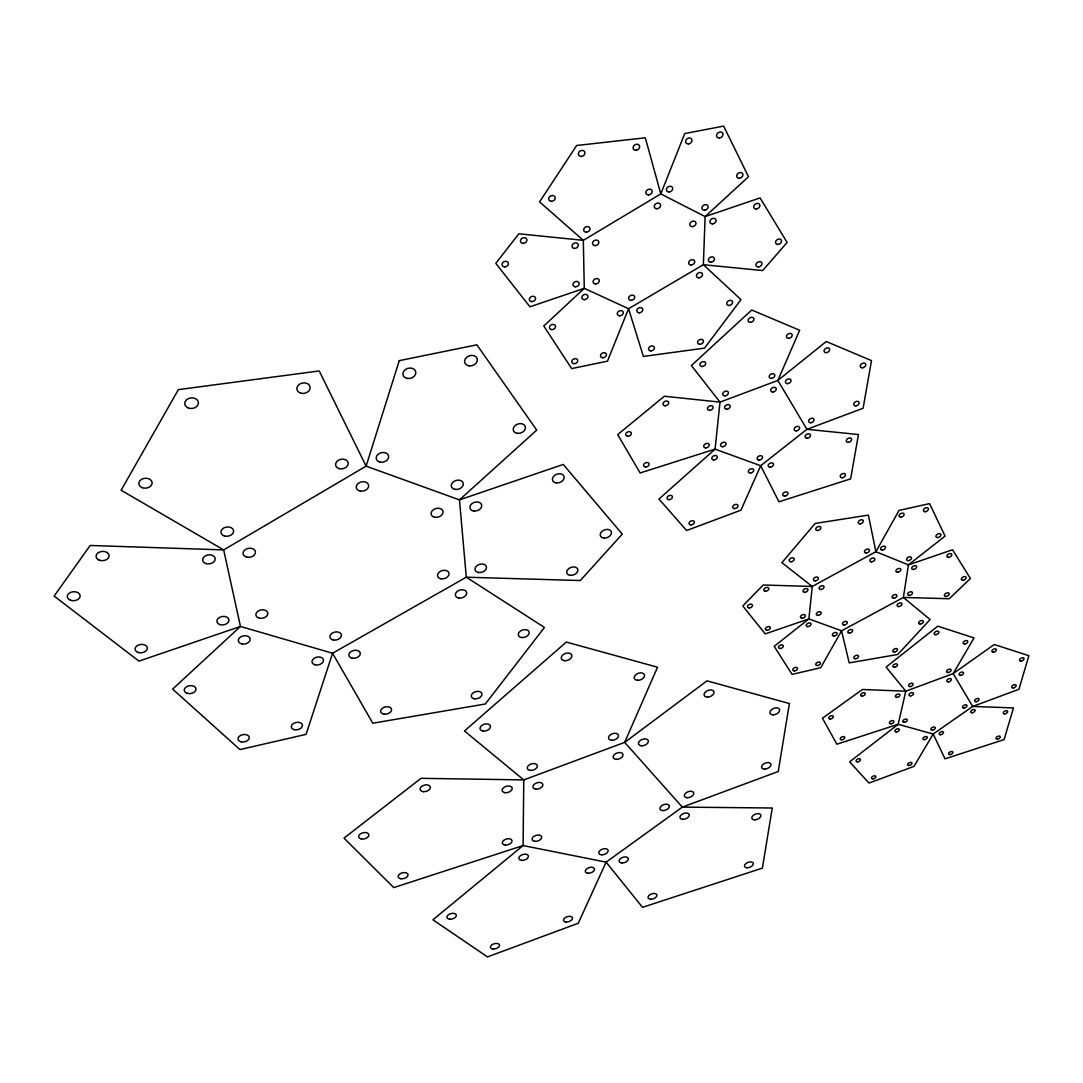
<?xml version="1.0" encoding="UTF-8"?>
<svg xmlns="http://www.w3.org/2000/svg" width="1083" height="1083" viewBox="0 0 1083 1083"><rect width="100%" height="100%" fill="white"/><g stroke="black" fill="none" stroke-linecap="round" stroke-linejoin="round"><path stroke-width="1.5" d="M523.766 779.909L523.089 845.566L432.929 919.792L487.485 956.898L578.281 923.258L606.114 862.149L682.331 807.119L778.244 771.516L789.399 703.544L707.009 680.855L624.688 742.369L523.766 779.909L421.03 778.311L344.001 838.12L393.752 887.6L523.089 845.566L606.114 862.149L642.503 907.324L762.391 868.119L772.26 807.999L682.331 807.119L624.688 742.369L657.53 667.209L566.328 642.084L464.445 730.971L523.766 779.909M705.128 216.6L703.368 264.712L740.989 299.639L704.505 348.144L643.383 356.442L628.56 308.723L584.279 288.335L529.953 306.814L495.797 263.359L518.852 233.793L583.317 240.331L660.806 193.911L684.74 133.561L723.647 126.102L748.502 176.732L705.128 216.6L660.806 193.911L645.306 137.798L576.643 145.488L539.578 201.898L583.317 240.331L584.279 288.335L543.761 325.997L571.662 368.586L607.468 361.167L628.56 308.723L703.368 264.712L762.649 270.56L787.111 242.457L760.09 197.918L705.128 216.6M812.25 586.458L808.893 618.894L774.183 646.361L792.106 674.384L820.711 667.71L841.572 630.807L903.384 597.464L949.25 598.723L970.422 578.525L952.539 549.744L908.434 564.879L875.89 551.721L812.25 586.458L763.19 585.01L742.789 605.966L765.207 633.893L808.893 618.894L841.572 630.807L849.194 662.877L897.793 654.47L930.135 619.544L903.384 597.464L908.434 564.879L945.066 536.099L929.566 503.609L899.039 510.418L875.89 551.721L868.376 515.102L815.133 523.468L781.912 562.7L812.25 586.458M720.019 402.131L715.064 449.12L658.965 499.06L686.608 530.508L740.962 510.174L760.686 465.731L806.93 429.301L863.097 408.277L871.504 360.625L826.261 341.511L777.851 380.431L720.019 402.131L664.38 396.229L617.689 434.621L640.134 472.973L715.064 449.12L760.686 465.731L778.961 501.795L850.629 478.876L858.453 434.54L806.93 429.301L777.851 380.431L799.66 330.274L751.751 310.022L691.387 365.553L720.019 402.131M905.794 691.198L898.186 724.283L849.614 761.836L868.986 783.063L914.011 766.371L933.167 734.044L972.696 706.454L1018.954 689.289L1028.85 655.702L994.262 644.493L953.175 673.599L905.794 691.198L862.406 689.505L822.444 718.232L836.888 744.197L898.186 724.283L933.167 734.044L945.039 758.845L1004.131 739.567L1013.458 707.916L972.696 706.454L953.175 673.599L974.037 637.928L937.797 626.164L886.111 667.06L905.794 691.198M399.261 360.653L366.108 466.15L223.667 549.907L90.16 545.466L54.15 596.07L138.935 661.131L240.453 626.448L332.562 653.252L372.796 723.214L485.319 704.004L544.438 627.45L466.299 577.198L459.463 499.872L536.748 430.1L476.845 344.814L399.261 360.653M332.562 653.252L306.083 734.369L239.939 749.558L172.644 689.099L240.453 626.448L223.667 549.907L121.134 490.233L178.357 389.636L319.214 370.941L366.108 466.15L459.463 499.872L563.255 464.445L622.265 534.109L580.312 580.542L466.299 577.198L332.562 653.252M406.951 378.4A6.593 5.158 -15.5 0 0 415.777 371.862A6.593 5.158 -15.5 0 0 405.313 369.601A6.593 5.158 -15.5 0 0 406.951 378.4M469.047 365.864A6.552 5.131 -18.4 0 0 477.224 358.744A6.552 5.131 -18.4 0 0 466.611 357.322A6.552 5.131 -18.4 0 0 469.047 365.864M517.376 433.362A6.281 4.711 -19.5 0 0 525.323 426.661A6.281 4.711 -19.5 0 0 515.251 425.47A6.281 4.711 -19.5 0 0 517.376 433.362M454.955 489.381A6.187 4.549 -16.7 0 0 463.294 483.411A6.187 4.549 -16.7 0 0 453.601 481.597A6.187 4.549 -16.7 0 0 454.955 489.381M380.174 462.13A6.363 4.792 -14 0 0 388.635 455.957A6.363 4.792 -14 0 0 378.468 454.007A6.363 4.792 -14 0 0 380.174 462.13M138.407 652.521A6.187 4.197 -6.7 0 0 147.356 647.972A6.187 4.197 -6.7 0 0 137.839 645.278A6.187 4.197 -6.7 0 0 138.407 652.521M70.368 600.212A6.484 4.508 -4.2 0 0 80.183 596.056A6.484 4.508 -4.2 0 0 70.571 592.387A6.484 4.508 -4.2 0 0 70.368 600.212M99.162 560.141A6.552 4.657 -4.5 0 0 109.139 555.917A6.552 4.657 -4.5 0 0 99.487 552.046A6.552 4.657 -4.5 0 0 99.162 560.141M205.932 563.58A6.336 4.535 -7.9 0 0 215.233 558.814A6.336 4.535 -7.9 0 0 205.608 555.714A6.336 4.535 -7.9 0 0 205.932 563.58M220.011 624.647A6.119 4.237 -8.8 0 0 229.014 620.085A6.119 4.237 -8.8 0 0 219.754 617.283A6.119 4.237 -8.8 0 0 220.011 624.647M522.006 637.562A5.632 3.79 -17.7 0 0 529.127 631.917A5.632 3.79 -17.7 0 0 520.111 631.281A5.632 3.79 -17.7 0 0 522.006 637.562M474.53 698.819A5.496 3.587 -16.2 0 0 481.976 693.797A5.496 3.587 -16.2 0 0 473.393 692.687A5.496 3.587 -16.2 0 0 474.53 698.819M384.154 714.184A5.577 3.642 -13.8 0 0 391.545 709.135A5.577 3.642 -13.8 0 0 382.665 708.052A5.577 3.642 -13.8 0 0 384.154 714.184M352.097 658.153A5.808 3.926 -12.9 0 0 360.301 653.293A5.808 3.926 -12.9 0 0 351.393 651.357A5.808 3.926 -12.9 0 0 352.097 658.153M458.799 598.046A5.835 4.048 -16.2 0 0 466.678 592.577A5.835 4.048 -16.2 0 0 457.54 591.142A5.835 4.048 -16.2 0 0 458.799 598.046M294.549 729.725A5.672 3.682 -11.4 0 0 302.468 725.069A5.672 3.682 -11.4 0 0 293.642 723.39A5.672 3.682 -11.4 0 0 294.549 729.725M241.374 741.896A5.726 3.696 -10.1 0 0 249.266 737.252A5.726 3.696 -10.1 0 0 240.264 735.587A5.726 3.696 -10.1 0 0 241.374 741.896M187.359 693.377A5.97 3.966 -8.4 0 0 196.064 688.991A5.97 3.966 -8.4 0 0 186.993 686.5A5.97 3.966 -8.4 0 0 187.359 693.377M241.861 643.911A6.024 4.129 -9.6 0 0 250.187 638.902A6.024 4.129 -9.6 0 0 240.697 636.872A6.024 4.129 -9.6 0 0 241.861 643.911M315.288 664.867A5.835 3.939 -11.8 0 0 323.492 659.994A5.835 3.939 -11.8 0 0 314.436 658.071A5.835 3.939 -11.8 0 0 315.288 664.867M556.337 482.95A6.078 4.413 -20.2 0 0 564.094 476.547A6.078 4.413 -20.2 0 0 554.442 475.518A6.078 4.413 -20.2 0 0 556.337 482.95M603.867 538.061A5.848 4.088 -21 0 0 611.421 532.01A5.848 4.088 -21 0 0 602.243 531.13A5.848 4.088 -21 0 0 603.867 538.061M570.403 575.344A5.767 3.98 -19.6 0 0 577.794 569.428A5.767 3.98 -19.6 0 0 568.656 568.656A5.767 3.98 -19.6 0 0 570.403 575.344M478.469 572.501A5.889 4.129 -16.9 0 0 486.457 566.923A5.889 4.129 -16.9 0 0 477.278 565.407A5.889 4.129 -16.9 0 0 478.469 572.501M474.002 511.068A6.092 4.427 -17.2 0 0 481.61 504.719A6.092 4.427 -17.2 0 0 471.768 503.744A6.092 4.427 -17.2 0 0 474.002 511.068M434.784 517.295A6.119 4.454 -15.8 0 0 443.015 511.433A6.119 4.454 -15.8 0 0 433.376 509.7A6.119 4.454 -15.8 0 0 434.784 517.295M441.092 578.823A5.916 4.156 -15.7 0 0 449.052 573.245A5.916 4.156 -15.7 0 0 439.739 571.729A5.916 4.156 -15.7 0 0 441.092 578.823M333.144 639.972A5.889 4.034 -12.3 0 0 341.443 635.031A5.889 4.034 -12.3 0 0 332.346 633.014A5.889 4.034 -12.3 0 0 333.144 639.972M259.406 618.163A6.078 4.224 -10 0 0 267.839 613.073A6.078 4.224 -10 0 0 258.296 610.947A6.078 4.224 -10 0 0 259.406 618.163M246.748 557.136A6.281 4.522 -9.2 0 0 255.453 551.788A6.281 4.522 -9.2 0 0 245.543 549.406A6.281 4.522 -9.2 0 0 246.748 557.136M360.273 491.1A6.308 4.684 -13.1 0 0 368.613 485.035A6.308 4.684 -13.1 0 0 358.5 483.18A6.308 4.684 -13.1 0 0 360.273 491.1M339.155 468.641A6.403 4.819 -12.4 0 0 348.225 463.05A6.403 4.819 -12.4 0 0 338.316 460.316A6.403 4.819 -12.4 0 0 339.155 468.641M224.222 535.909A6.39 4.643 -8.3 0 0 233.644 531.076A6.39 4.643 -8.3 0 0 223.978 527.854A6.39 4.643 -8.3 0 0 224.222 535.909M142.415 487.743A6.701 4.968 -4.9 0 0 152.134 482.68A6.701 4.968 -4.9 0 0 141.819 479.173A6.701 4.968 -4.9 0 0 142.415 487.743M188.388 408.007A6.864 5.307 -5.7 0 0 198.446 402.727A6.864 5.307 -5.7 0 0 187.968 398.815A6.864 5.307 -5.7 0 0 188.388 408.007M300.722 393.143A6.701 5.239 -10.6 0 0 310.144 387.2A6.701 5.239 -10.6 0 0 299.68 384.113A6.701 5.239 -10.6 0 0 300.722 393.143M622.102 862.975A4.806 2.762 -18.7 0 0 628.33 858.481A4.806 2.762 -18.7 0 0 620.816 858.359A4.806 2.762 -18.7 0 0 622.102 862.975M682.832 819.303A4.873 2.843 -20.1 0 0 689.235 814.687A4.873 2.843 -20.1 0 0 681.721 814.484A4.873 2.843 -20.1 0 0 682.832 819.303M754.932 819.804A4.792 2.748 -21.4 0 0 760.835 814.998A4.792 2.748 -21.4 0 0 753.308 815.337A4.792 2.748 -21.4 0 0 754.932 819.804M747.108 867.74A4.657 2.586 -20.8 0 0 753.321 863.408A4.657 2.586 -20.8 0 0 746.268 863.3A4.657 2.586 -20.8 0 0 747.108 867.74M650.829 899.215A4.657 2.599 -19 0 0 656.907 894.924A4.657 2.599 -19 0 0 649.678 894.869A4.657 2.599 -19 0 0 650.829 899.215M566.057 922.012A4.684 2.613 -17.4 0 0 572.514 917.991A4.684 2.613 -17.4 0 0 565.394 917.504A4.684 2.613 -17.4 0 0 566.057 922.012M493.158 949.033A4.698 2.599 -16 0 0 499.52 945.039A4.698 2.599 -16 0 0 492.251 944.606A4.698 2.599 -16 0 0 493.158 949.033M449.838 919.21A4.846 2.762 -15.2 0 0 456.336 915.067A4.846 2.762 -15.2 0 0 448.755 914.553A4.846 2.762 -15.2 0 0 449.838 919.21M521.668 860.362A4.941 2.897 -16.7 0 0 528.409 856.057A4.941 2.897 -16.7 0 0 520.815 855.394A4.941 2.897 -16.7 0 0 521.668 860.362M588.34 873.25A4.819 2.762 -18 0 0 594.526 868.783A4.819 2.762 -18 0 0 586.945 868.674A4.819 2.762 -18 0 0 588.34 873.25M707.565 697.114A5.239 3.276 -21.7 0 0 713.927 691.631A5.239 3.276 -21.7 0 0 705.629 691.793A5.239 3.276 -21.7 0 0 707.565 697.114M773.235 714.807A5.117 3.1 -22.8 0 0 779.57 709.5A5.117 3.1 -22.8 0 0 771.57 709.676A5.117 3.1 -22.8 0 0 773.235 714.807M764.788 769.079A4.955 2.911 -22 0 0 770.893 764.043A4.955 2.911 -22 0 0 763.149 764.3A4.955 2.911 -22 0 0 764.788 769.079M687.245 797.697A4.941 2.911 -20.3 0 0 693.743 792.986A4.941 2.911 -20.3 0 0 686.148 792.742A4.941 2.911 -20.3 0 0 687.245 797.697M641.61 745.794A5.158 3.168 -19.8 0 0 648.324 740.799A5.158 3.168 -19.8 0 0 640.297 740.434A5.158 3.168 -19.8 0 0 641.61 745.794M534.894 841.342A4.982 2.951 -17 0 0 541.717 836.969A4.982 2.951 -17 0 0 534.081 836.279A4.982 2.951 -17 0 0 534.894 841.342M535.828 789.114A5.144 3.141 -17.3 0 0 542.867 784.539A5.144 3.141 -17.3 0 0 534.988 783.699A5.144 3.141 -17.3 0 0 535.828 789.114M616.335 759.373A5.144 3.154 -19.2 0 0 622.982 754.418A5.144 3.154 -19.2 0 0 614.941 754.079A5.144 3.154 -19.2 0 0 616.335 759.373M662.904 810.585A4.928 2.897 -19.8 0 0 669.348 805.901A4.928 2.897 -19.8 0 0 661.727 805.684A4.928 2.897 -19.8 0 0 662.904 810.585M601.85 854.812A4.86 2.816 -18.3 0 0 608.105 850.263A4.86 2.816 -18.3 0 0 600.483 850.128A4.86 2.816 -18.3 0 0 601.85 854.812M483.167 731.066A5.388 3.452 -16.3 0 0 490.477 726.192A5.388 3.452 -16.3 0 0 482.097 725.177A5.388 3.452 -16.3 0 0 483.167 731.066M564.784 660.725A5.51 3.628 -18.7 0 0 571.824 655.242A5.51 3.628 -18.7 0 0 563.092 654.673A5.51 3.628 -18.7 0 0 564.784 660.725M637.535 680.286A5.361 3.439 -20.3 0 0 644.507 674.966A5.361 3.439 -20.3 0 0 636.154 674.452A5.361 3.439 -20.3 0 0 637.535 680.286M611.746 740.271A5.198 3.235 -19.2 0 0 618.474 735.208A5.198 3.235 -19.2 0 0 610.325 734.829A5.198 3.235 -19.2 0 0 611.746 740.271M530.223 770.392A5.212 3.222 -17.2 0 0 537.344 765.735A5.212 3.222 -17.2 0 0 529.343 764.842A5.212 3.222 -17.2 0 0 530.223 770.392M400.872 878.746A5.049 2.965 -14.2 0 0 408.047 874.739A5.049 2.965 -14.2 0 0 400.412 873.588A5.049 2.965 -14.2 0 0 400.872 878.746M361.478 839.027A5.225 3.168 -13.3 0 0 368.856 834.831A5.225 3.168 -13.3 0 0 360.869 833.558A5.225 3.168 -13.3 0 0 361.478 839.027M423.318 791.659A5.28 3.276 -14.7 0 0 430.371 786.975A5.28 3.276 -14.7 0 0 422.059 786.123A5.28 3.276 -14.7 0 0 423.318 791.659M505.165 792.702A5.171 3.168 -16.6 0 0 512.191 788.099A5.171 3.168 -16.6 0 0 504.204 787.26A5.171 3.168 -16.6 0 0 505.165 792.702M505.206 845.038A5.009 2.965 -16.4 0 0 512.015 840.652A5.009 2.965 -16.4 0 0 504.285 839.961A5.009 2.965 -16.4 0 0 505.206 845.038M688.504 143.917A3.425 2.775 -33.9 0 0 691.726 139.179A3.425 2.775 -33.9 0 0 686.135 139.734A3.425 2.775 -33.9 0 0 688.504 143.917M719.478 137.961A3.425 2.748 -35.1 0 0 722.727 133.223A3.425 2.748 -35.1 0 0 717.176 133.764A3.425 2.748 -35.1 0 0 719.478 137.961M739.459 178.235A3.357 2.64 -33.9 0 0 742.681 173.673A3.357 2.64 -33.9 0 0 737.266 174.228A3.357 2.64 -33.9 0 0 739.459 178.235M704.735 210.21A3.303 2.599 -31.7 0 0 707.862 205.729A3.303 2.599 -31.7 0 0 702.474 206.311A3.303 2.599 -31.7 0 0 704.735 210.21M669.294 191.975A3.344 2.68 -31.3 0 0 672.421 187.4A3.344 2.68 -31.3 0 0 666.925 187.982A3.344 2.68 -31.3 0 0 669.294 191.975M531.753 301.588A3.222 2.559 -22.3 0 0 535.462 297.757A3.222 2.559 -22.3 0 0 530.169 297.446A3.222 2.559 -22.3 0 0 531.753 301.588M504.556 266.838A3.29 2.667 -21.8 0 0 508.293 262.871A3.29 2.667 -21.8 0 0 502.864 262.519A3.29 2.667 -21.8 0 0 504.556 266.838M522.981 243.323A3.317 2.708 -23.3 0 0 526.771 239.289A3.317 2.708 -23.3 0 0 521.329 238.91A3.317 2.708 -23.3 0 0 522.981 243.323M574.383 248.427A3.29 2.653 -25.6 0 0 578.2 244.46A3.29 2.653 -25.6 0 0 572.866 244.095A3.29 2.653 -25.6 0 0 574.383 248.427M575.317 286.778A3.222 2.559 -24.5 0 0 579.067 282.92A3.222 2.559 -24.5 0 0 573.828 282.595A3.222 2.559 -24.5 0 0 575.317 286.778M729.035 305.46A3.141 2.369 -29.3 0 0 732.474 301.534A3.141 2.369 -29.3 0 0 727.438 301.683A3.141 2.369 -29.3 0 0 729.035 305.46M699.943 344.299A3.087 2.301 -27.4 0 0 703.287 340.468A3.087 2.301 -27.4 0 0 698.291 340.658A3.087 2.301 -27.4 0 0 699.943 344.299M650.666 350.919A3.087 2.342 -25.7 0 0 654.335 347.305A3.087 2.342 -25.7 0 0 649.394 347.061A3.087 2.342 -25.7 0 0 650.666 350.919M639.295 312.784A3.154 2.437 -26.3 0 0 642.652 308.817A3.154 2.437 -26.3 0 0 637.481 308.966A3.154 2.437 -26.3 0 0 639.295 312.784M698.887 277.789A3.195 2.45 -29.2 0 0 702.339 273.742A3.195 2.45 -29.2 0 0 697.181 273.877A3.195 2.45 -29.2 0 0 698.887 277.789M602.73 357.715A3.1 2.369 -23.9 0 0 606.358 354.087A3.1 2.369 -23.9 0 0 601.349 353.843A3.1 2.369 -23.9 0 0 602.73 357.715M574.004 363.658A3.1 2.383 -22.7 0 0 577.618 360.03A3.1 2.383 -22.7 0 0 572.569 359.8A3.1 2.383 -22.7 0 0 574.004 363.658M551.802 329.598A3.168 2.477 -22.5 0 0 555.471 325.848A3.168 2.477 -22.5 0 0 550.286 325.577A3.168 2.477 -22.5 0 0 551.802 329.598M584.116 299.653A3.195 2.518 -24.6 0 0 587.852 295.835A3.195 2.518 -24.6 0 0 582.668 295.537A3.195 2.518 -24.6 0 0 584.116 299.653M619.476 315.776A3.154 2.45 -25.5 0 0 623.199 312.039A3.154 2.45 -25.5 0 0 618.122 311.755A3.154 2.45 -25.5 0 0 619.476 315.776M756.448 208.978A3.29 2.545 -33.2 0 0 759.63 204.525A3.29 2.545 -33.2 0 0 754.31 205.107A3.29 2.545 -33.2 0 0 756.448 208.978M778.149 244.406A3.222 2.45 -32.5 0 0 781.317 240.101A3.222 2.45 -32.5 0 0 776.118 240.683A3.222 2.45 -32.5 0 0 778.149 244.406M758.601 266.932A3.195 2.423 -31.3 0 0 761.701 262.695A3.195 2.423 -31.3 0 0 756.53 263.291A3.195 2.423 -31.3 0 0 758.601 266.932M710.827 262.235A3.208 2.477 -30.1 0 0 714.32 258.147A3.208 2.477 -30.1 0 0 709.135 258.268A3.208 2.477 -30.1 0 0 710.827 262.235M712.668 223.856A3.276 2.559 -31.4 0 0 715.795 219.429A3.276 2.559 -31.4 0 0 710.448 220.011A3.276 2.559 -31.4 0 0 712.668 223.856M692.619 226.618A3.276 2.586 -30.7 0 0 695.706 222.191A3.276 2.586 -30.7 0 0 690.345 222.773A3.276 2.586 -30.7 0 0 692.619 226.618M691.116 265.024A3.222 2.491 -29.4 0 0 694.582 260.935A3.222 2.491 -29.4 0 0 689.384 261.057A3.222 2.491 -29.4 0 0 691.116 265.024M631.145 300.357A3.181 2.477 -26.3 0 0 634.503 296.349A3.181 2.477 -26.3 0 0 629.291 296.498A3.181 2.477 -26.3 0 0 631.145 300.357M595.447 283.922A3.222 2.545 -25.4 0 0 599.21 280.064A3.222 2.545 -25.4 0 0 593.998 279.739A3.222 2.545 -25.4 0 0 595.447 283.922M595.19 245.611A3.276 2.64 -26.5 0 0 598.615 241.387A3.276 2.64 -26.5 0 0 593.2 241.495A3.276 2.64 -26.5 0 0 595.19 245.611M656.88 208.735A3.317 2.653 -30.2 0 0 660.413 204.443A3.317 2.653 -30.2 0 0 655.012 204.511A3.317 2.653 -30.2 0 0 656.88 208.735M648.473 194.913A3.344 2.708 -30.4 0 0 652.02 190.554A3.344 2.708 -30.4 0 0 646.578 190.622A3.344 2.708 -30.4 0 0 648.473 194.913M586.363 232.168A3.303 2.68 -26.6 0 0 589.802 227.89A3.303 2.68 -26.6 0 0 584.346 227.985A3.303 2.68 -26.6 0 0 586.363 232.168M551.179 201.303A3.371 2.789 -26 0 0 555.065 197.16A3.371 2.789 -26 0 0 549.555 196.74A3.371 2.789 -26 0 0 551.179 201.303M581.165 156.426A3.425 2.87 -29.2 0 0 584.712 151.891A3.425 2.87 -29.2 0 0 579.053 151.931A3.425 2.87 -29.2 0 0 581.165 156.426M636.168 150.212A3.425 2.816 -31.8 0 0 639.322 145.46A3.425 2.816 -31.8 0 0 633.663 146.015A3.425 2.816 -31.8 0 0 636.168 150.212M770.257 467.22A2.856 1.976 -26.4 0 0 773.438 463.835A2.856 1.976 -26.4 0 0 768.876 464.093A2.856 1.976 -26.4 0 0 770.257 467.22M807.16 438.236A2.897 2.004 -27.9 0 0 810.409 434.784A2.897 2.004 -27.9 0 0 805.833 435.014A2.897 2.004 -27.9 0 0 807.16 438.236M848.287 442.324A2.87 1.963 -28.7 0 0 851.549 438.913A2.87 1.963 -28.7 0 0 847.041 439.143A2.87 1.963 -28.7 0 0 848.287 442.324M842.181 477.738A2.816 1.895 -27.8 0 0 845.39 474.422A2.816 1.895 -27.8 0 0 840.963 474.692A2.816 1.895 -27.8 0 0 842.181 477.738M784.728 496.109A2.802 1.909 -26.2 0 0 787.869 492.819A2.802 1.909 -26.2 0 0 783.388 493.09A2.802 1.909 -26.2 0 0 784.728 496.109M734.531 508.55A2.802 1.922 -24.8 0 0 737.943 505.436A2.802 1.922 -24.8 0 0 733.543 505.355A2.802 1.922 -24.8 0 0 734.531 508.55M690.94 524.849A2.802 1.922 -23.5 0 0 694.311 521.749A2.802 1.922 -23.5 0 0 689.871 521.681A2.802 1.922 -23.5 0 0 690.94 524.849M668.956 499.642A2.843 2.004 -23.3 0 0 672.367 496.461A2.843 2.004 -23.3 0 0 667.832 496.38A2.843 2.004 -23.3 0 0 668.956 499.642M713.724 459.923A2.897 2.044 -25.2 0 0 717.23 456.647A2.897 2.044 -25.2 0 0 712.668 456.525A2.897 2.044 -25.2 0 0 713.724 459.923M750.438 473.027A2.856 1.99 -25.9 0 0 753.592 469.643A2.856 1.99 -25.9 0 0 749.003 469.9A2.856 1.99 -25.9 0 0 750.438 473.027M826.464 352.652A3.032 2.166 -30.4 0 0 829.51 348.767A3.032 2.166 -30.4 0 0 824.65 349.376A3.032 2.166 -30.4 0 0 826.464 352.652M862.582 367.76A2.992 2.098 -30.7 0 0 865.628 363.942A2.992 2.098 -30.7 0 0 860.863 364.551A2.992 2.098 -30.7 0 0 862.582 367.76M856.003 405.841A2.924 2.031 -29.6 0 0 858.981 402.159A2.924 2.031 -29.6 0 0 854.297 402.781A2.924 2.031 -29.6 0 0 856.003 405.841M810.68 422.736A2.911 2.031 -28.3 0 0 813.956 419.243A2.911 2.031 -28.3 0 0 809.353 419.473A2.911 2.031 -28.3 0 0 810.68 422.736M787.598 383.612A2.992 2.139 -28.7 0 0 790.928 379.971A2.992 2.139 -28.7 0 0 786.177 380.187A2.992 2.139 -28.7 0 0 787.598 383.612M722.713 446.71A2.911 2.058 -25.7 0 0 725.908 443.218A2.911 2.058 -25.7 0 0 721.21 443.475A2.911 2.058 -25.7 0 0 722.713 446.71M726.801 409.252A2.965 2.139 -26.6 0 0 730.05 405.651A2.965 2.139 -26.6 0 0 725.272 405.881A2.965 2.139 -26.6 0 0 726.801 409.252M772.842 391.992A2.978 2.139 -28.2 0 0 776.159 388.377A2.978 2.139 -28.2 0 0 771.407 388.58A2.978 2.139 -28.2 0 0 772.842 391.992M796.249 430.858A2.911 2.031 -27.8 0 0 799.511 427.365A2.911 2.031 -27.8 0 0 794.895 427.609A2.911 2.031 -27.8 0 0 796.249 430.858M759.237 460.072A2.87 2.004 -26.3 0 0 762.418 456.647A2.87 2.004 -26.3 0 0 757.816 456.904A2.87 2.004 -26.3 0 0 759.237 460.072M702.231 366.501A3.046 2.261 -26.9 0 0 705.534 362.737A3.046 2.261 -26.9 0 0 700.606 362.94A3.046 2.261 -26.9 0 0 702.231 366.501M750.397 322.355A3.1 2.301 -29.4 0 0 753.809 318.483A3.1 2.301 -29.4 0 0 748.854 318.659A3.1 2.301 -29.4 0 0 750.397 322.355M788.952 338.302A3.059 2.234 -29.9 0 0 791.984 334.336A3.059 2.234 -29.9 0 0 787.03 334.945A3.059 2.234 -29.9 0 0 788.952 338.302M771.367 378.414A3.005 2.166 -28.4 0 0 774.697 374.745A3.005 2.166 -28.4 0 0 769.918 374.948A3.005 2.166 -28.4 0 0 771.367 378.414M724.987 395.809A2.992 2.166 -26.8 0 0 728.263 392.168A2.992 2.166 -26.8 0 0 723.444 392.371A2.992 2.166 -26.8 0 0 724.987 395.809M645.59 466.99A2.911 2.085 -23.2 0 0 649.055 463.7A2.911 2.085 -23.2 0 0 644.385 463.578A2.911 2.085 -23.2 0 0 645.59 466.99M627.788 436.273A2.965 2.166 -23.2 0 0 631.294 432.889A2.965 2.166 -23.2 0 0 626.515 432.726A2.965 2.166 -23.2 0 0 627.788 436.273M665.043 405.732A2.992 2.207 -24.9 0 0 668.631 402.28A2.992 2.207 -24.9 0 0 663.852 402.091A2.992 2.207 -24.9 0 0 665.043 405.732M709.717 410.335A2.978 2.152 -26.1 0 0 712.966 406.721A2.978 2.152 -26.1 0 0 708.16 406.951A2.978 2.152 -26.1 0 0 709.717 410.335M705.669 447.861A2.911 2.071 -25.2 0 0 709.189 444.558A2.911 2.071 -25.2 0 0 704.586 444.423A2.911 2.071 -25.2 0 0 705.669 447.861M900.88 517.119A2.735 1.76 -28.1 0 0 904.048 513.965A2.735 1.76 -28.1 0 0 899.811 514.249A2.735 1.76 -28.1 0 0 900.88 517.119M925.207 511.69A2.735 1.76 -28.6 0 0 928.402 508.523A2.735 1.76 -28.6 0 0 924.178 508.807A2.735 1.76 -28.6 0 0 925.207 511.69M937.702 537.561A2.68 1.692 -28.3 0 0 940.856 534.488A2.68 1.692 -28.3 0 0 936.714 534.772A2.68 1.692 -28.3 0 0 937.702 537.561M908.38 560.628A2.653 1.679 -27.4 0 0 911.466 557.596A2.653 1.679 -27.4 0 0 907.337 557.894A2.653 1.679 -27.4 0 0 908.38 560.628M882.347 550.056A2.68 1.719 -27.2 0 0 885.447 546.983A2.68 1.719 -27.2 0 0 881.251 547.281A2.68 1.719 -27.2 0 0 882.347 550.056M767.075 630.252A2.599 1.652 -23.7 0 0 770.27 627.477A2.599 1.652 -23.7 0 0 766.209 627.504A2.599 1.652 -23.7 0 0 767.075 630.252M749.219 607.915A2.64 1.719 -23.6 0 0 752.455 605.072A2.64 1.719 -23.6 0 0 748.312 605.086A2.64 1.719 -23.6 0 0 749.219 607.915M765.505 591.237A2.667 1.733 -24.2 0 0 768.781 588.353A2.667 1.733 -24.2 0 0 764.625 588.353A2.667 1.733 -24.2 0 0 765.505 591.237M804.899 592.32A2.64 1.706 -25 0 0 807.891 589.328A2.64 1.706 -25 0 0 803.681 589.653A2.64 1.706 -25 0 0 804.899 592.32M802.083 618.244A2.599 1.652 -24.5 0 0 805.319 615.455A2.599 1.652 -24.5 0 0 801.285 615.469A2.599 1.652 -24.5 0 0 802.083 618.244M920.333 624.065A2.545 1.557 -26.6 0 0 923.312 621.222A2.545 1.557 -26.6 0 0 919.359 621.561A2.545 1.557 -26.6 0 0 920.333 624.065M894.504 652.02A2.518 1.516 -25.7 0 0 897.428 649.245A2.518 1.516 -25.7 0 0 893.502 649.583A2.518 1.516 -25.7 0 0 894.504 652.02M855.57 658.748A2.518 1.53 -24.9 0 0 858.467 655.96A2.518 1.53 -24.9 0 0 854.501 656.312A2.518 1.53 -24.9 0 0 855.57 658.748M849.6 633.095A2.559 1.584 -25.2 0 0 852.538 630.238A2.559 1.584 -25.2 0 0 848.503 630.577A2.559 1.584 -25.2 0 0 849.6 633.095M898.876 606.548A2.586 1.597 -26.5 0 0 901.882 603.651A2.586 1.597 -26.5 0 0 897.848 603.976A2.586 1.597 -26.5 0 0 898.876 606.548M817.299 665.531A2.518 1.557 -24.2 0 0 820.454 662.877A2.518 1.557 -24.2 0 0 816.555 662.931A2.518 1.557 -24.2 0 0 817.299 665.531M794.38 670.878A2.518 1.557 -23.7 0 0 797.508 668.225A2.518 1.557 -23.7 0 0 793.595 668.279A2.518 1.557 -23.7 0 0 794.38 670.878M780.112 648.473A2.559 1.611 -23.7 0 0 783.28 645.752A2.559 1.611 -23.7 0 0 779.286 645.793A2.559 1.611 -23.7 0 0 780.112 648.473M807.796 626.597A2.586 1.638 -24.5 0 0 811.018 623.835A2.586 1.638 -24.5 0 0 807.025 623.862A2.586 1.638 -24.5 0 0 807.796 626.597M834.154 636.019A2.559 1.597 -24.9 0 0 837.078 633.149A2.559 1.597 -24.9 0 0 833.017 633.501A2.559 1.597 -24.9 0 0 834.154 636.019M948.654 557.379A2.653 1.652 -28.1 0 0 951.767 554.361A2.653 1.652 -28.1 0 0 947.693 554.658A2.653 1.652 -28.1 0 0 948.654 557.379M963.031 580.285A2.599 1.597 -28 0 0 966.117 577.347A2.599 1.597 -28 0 0 962.124 577.659A2.599 1.597 -28 0 0 963.031 580.285M946.109 596.476A2.586 1.584 -27.4 0 0 949.155 593.565A2.586 1.584 -27.4 0 0 945.161 593.877A2.586 1.584 -27.4 0 0 946.109 596.476M909.382 595.433A2.599 1.611 -26.8 0 0 912.414 592.509A2.599 1.611 -26.8 0 0 908.38 592.821A2.599 1.611 -26.8 0 0 909.382 595.433M913.497 569.441A2.64 1.652 -27.4 0 0 916.584 566.436A2.64 1.652 -27.4 0 0 912.482 566.734A2.64 1.652 -27.4 0 0 913.497 569.441M897.712 572.23A2.64 1.665 -27 0 0 900.772 569.225A2.64 1.665 -27 0 0 896.656 569.536A2.64 1.665 -27 0 0 897.712 572.23M893.813 598.222A2.599 1.625 -26.5 0 0 896.832 595.298A2.599 1.625 -26.5 0 0 892.771 595.623A2.599 1.625 -26.5 0 0 893.813 598.222M844.28 624.972A2.572 1.611 -25.2 0 0 847.217 622.089A2.572 1.611 -25.2 0 0 843.156 622.427A2.572 1.611 -25.2 0 0 844.28 624.972M818.152 615.388A2.599 1.652 -24.9 0 0 821.104 612.45A2.599 1.652 -24.9 0 0 816.975 612.788A2.599 1.652 -24.9 0 0 818.152 615.388M820.968 589.477A2.64 1.692 -25.3 0 0 823.973 586.485A2.64 1.692 -25.3 0 0 819.777 586.796A2.64 1.692 -25.3 0 0 820.968 589.477M871.68 561.833A2.667 1.706 -26.8 0 0 874.753 558.787A2.667 1.706 -26.8 0 0 870.57 559.099A2.667 1.706 -26.8 0 0 871.68 561.833M866.278 552.966A2.68 1.733 -26.8 0 0 869.365 549.893A2.68 1.733 -26.8 0 0 865.155 550.191A2.68 1.733 -26.8 0 0 866.278 552.966M815.296 580.826A2.653 1.719 -25.4 0 0 818.301 577.808A2.653 1.719 -25.4 0 0 814.078 578.119A2.653 1.719 -25.4 0 0 815.296 580.826M791.104 561.752A2.694 1.773 -25.2 0 0 794.137 558.652A2.694 1.773 -25.2 0 0 789.832 558.963A2.694 1.773 -25.2 0 0 791.104 561.752M817.665 530.494A2.735 1.814 -26.3 0 0 820.765 527.313A2.735 1.814 -26.3 0 0 816.433 527.611A2.735 1.814 -26.3 0 0 817.665 530.494M860.119 523.793A2.735 1.787 -27.2 0 0 863.259 520.625A2.735 1.787 -27.2 0 0 858.968 520.909A2.735 1.787 -27.2 0 0 860.119 523.793M940.68 734.707A2.356 1.34 -25.3 0 0 943.469 732.176A2.356 1.34 -25.3 0 0 939.814 732.555A2.356 1.34 -25.3 0 0 940.68 734.707M972.236 712.722A2.383 1.354 -26 0 0 975.079 710.15A2.383 1.354 -26 0 0 971.41 710.516A2.383 1.354 -26 0 0 972.236 712.722M1004.78 713.846A2.369 1.327 -26.4 0 0 1007.637 711.287A2.369 1.327 -26.4 0 0 1004.022 711.653A2.369 1.327 -26.4 0 0 1004.78 713.846M997.443 739.12A2.328 1.3 -26 0 0 1000.245 736.643A2.328 1.3 -26 0 0 996.671 737.009A2.328 1.3 -26 0 0 997.443 739.12M950.075 754.553A2.328 1.3 -25.1 0 0 952.837 752.089A2.328 1.3 -25.1 0 0 949.236 752.468A2.328 1.3 -25.1 0 0 950.075 754.553M909.206 765.464A2.328 1.313 -24.4 0 0 911.927 762.987A2.328 1.313 -24.4 0 0 908.285 763.38A2.328 1.313 -24.4 0 0 909.206 765.464M872.912 778.853A2.315 1.313 -23.7 0 0 875.849 776.511A2.315 1.313 -23.7 0 0 872.316 776.646A2.315 1.313 -23.7 0 0 872.912 778.853M857.492 761.85A2.356 1.354 -23.7 0 0 860.471 759.454A2.356 1.354 -23.7 0 0 856.87 759.576A2.356 1.354 -23.7 0 0 857.492 761.85M896.48 731.918A2.383 1.381 -24.6 0 0 899.256 729.36A2.383 1.381 -24.6 0 0 895.519 729.739A2.383 1.381 -24.6 0 0 896.48 731.918M924.435 739.635A2.356 1.34 -25 0 0 927.224 737.117A2.356 1.34 -25 0 0 923.542 737.496A2.356 1.34 -25 0 0 924.435 739.635M993.422 652.21A2.477 1.449 -27.2 0 0 996.387 649.489A2.477 1.449 -27.2 0 0 992.61 649.827A2.477 1.449 -27.2 0 0 993.422 652.21M1021.052 661.09A2.45 1.408 -27.4 0 0 1024.017 658.41A2.45 1.408 -27.4 0 0 1020.294 658.748A2.45 1.408 -27.4 0 0 1021.052 661.09M1013.241 687.935A2.41 1.367 -26.9 0 0 1016.138 685.322A2.41 1.367 -26.9 0 0 1012.47 685.674A2.41 1.367 -26.9 0 0 1013.241 687.935M976.162 701.689A2.396 1.367 -26.2 0 0 979.018 699.09A2.396 1.367 -26.2 0 0 975.336 699.456A2.396 1.367 -26.2 0 0 976.162 701.689M960.648 675.372A2.45 1.435 -26.4 0 0 963.559 672.705A2.45 1.435 -26.4 0 0 959.782 673.057A2.45 1.435 -26.4 0 0 960.648 675.372M904.44 722.266A2.396 1.381 -24.9 0 0 907.243 719.681A2.396 1.381 -24.9 0 0 903.493 720.06A2.396 1.381 -24.9 0 0 904.44 722.266M910.6 695.882A2.437 1.435 -25.3 0 0 913.456 693.228A2.437 1.435 -25.3 0 0 909.652 693.594A2.437 1.435 -25.3 0 0 910.6 695.882M948.356 681.857A2.437 1.421 -26.1 0 0 951.24 679.19A2.437 1.421 -26.1 0 0 947.463 679.542A2.437 1.421 -26.1 0 0 948.356 681.857M964.087 707.998A2.396 1.367 -26 0 0 966.943 705.412A2.396 1.367 -26 0 0 963.247 705.778A2.396 1.367 -26 0 0 964.087 707.998M932.436 730.132A2.369 1.354 -25.2 0 0 935.238 727.586A2.369 1.354 -25.2 0 0 931.542 727.952A2.369 1.354 -25.2 0 0 932.436 730.132M894.558 667.236A2.491 1.489 -25.5 0 0 897.455 664.502A2.491 1.489 -25.5 0 0 893.57 664.854A2.491 1.489 -25.5 0 0 894.558 667.236M935.807 634.679A2.518 1.516 -26.6 0 0 938.785 631.876A2.518 1.516 -26.6 0 0 934.873 632.215A2.518 1.516 -26.6 0 0 935.807 634.679M964.777 643.965A2.504 1.476 -26.9 0 0 967.742 641.217A2.504 1.476 -26.9 0 0 963.897 641.556A2.504 1.476 -26.9 0 0 964.777 643.965M948.18 672.475A2.464 1.449 -26.2 0 0 951.091 669.781A2.464 1.449 -26.2 0 0 947.287 670.133A2.464 1.449 -26.2 0 0 948.18 672.475M910.207 686.581A2.45 1.449 -25.5 0 0 913.077 683.901A2.45 1.449 -25.5 0 0 909.26 684.266A2.45 1.449 -25.5 0 0 910.207 686.581M841.708 739.757A2.396 1.394 -23.7 0 0 844.713 737.306A2.396 1.394 -23.7 0 0 841.044 737.415A2.396 1.394 -23.7 0 0 841.708 739.757M830.255 718.963A2.437 1.449 -23.7 0 0 833.301 716.445A2.437 1.449 -23.7 0 0 829.564 716.54A2.437 1.449 -23.7 0 0 830.255 718.963M862.366 696.058A2.45 1.462 -24.6 0 0 865.209 693.377A2.45 1.462 -24.6 0 0 861.337 693.743A2.45 1.462 -24.6 0 0 862.366 696.058M897.022 697.357A2.437 1.435 -25.1 0 0 899.865 694.704A2.437 1.435 -25.1 0 0 896.047 695.069A2.437 1.435 -25.1 0 0 897.022 697.357M891.052 723.782A2.396 1.394 -24.7 0 0 893.841 721.197A2.396 1.394 -24.7 0 0 890.077 721.576A2.396 1.394 -24.7 0 0 891.052 723.782"/></g></svg>
